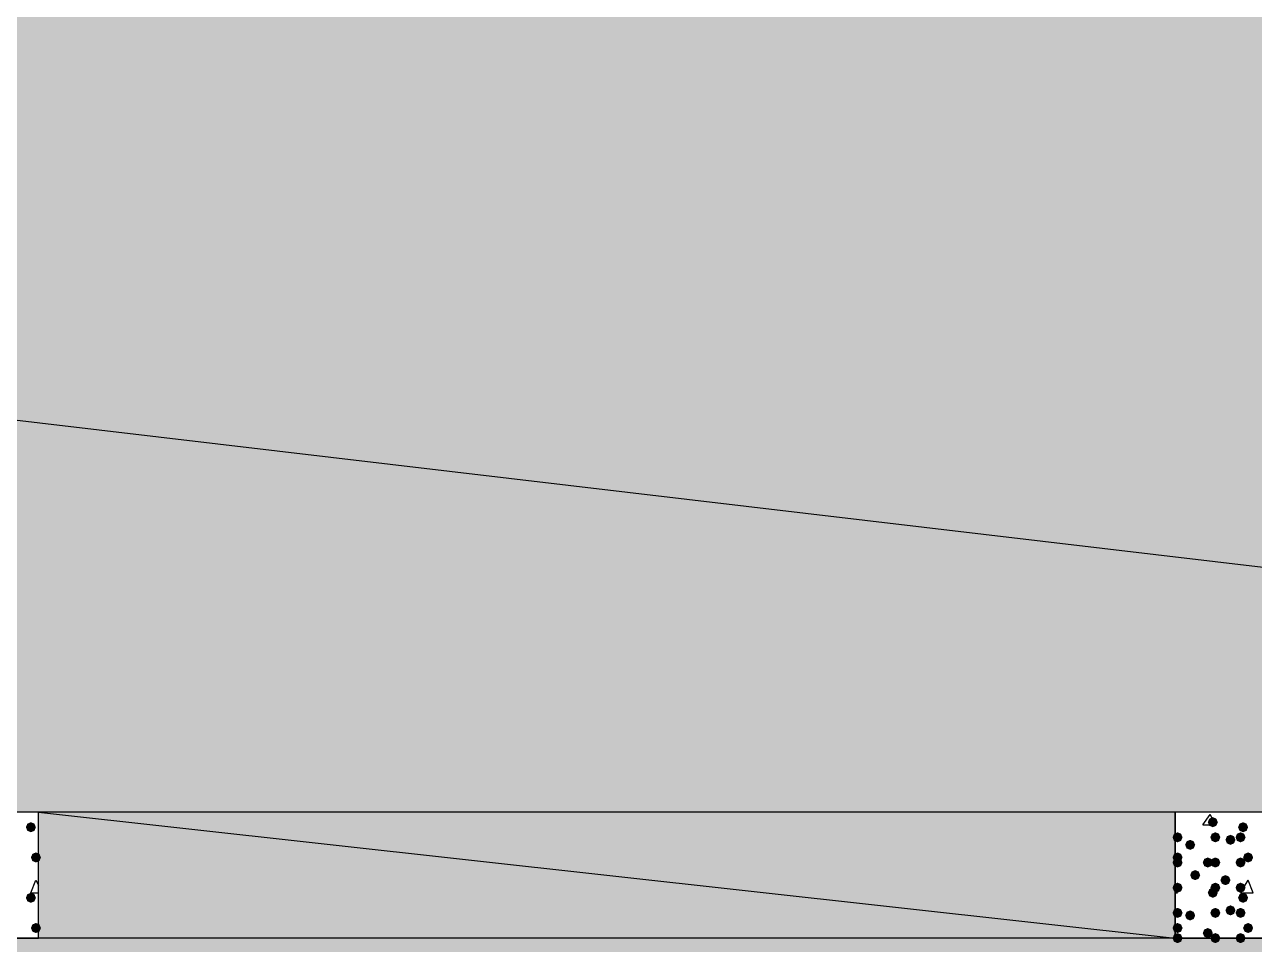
# Model space of a CAD drawing. Header units: millimetres. Extents: x 0 to 420, y 0 to 297.
# Drawn here: x 330.14 to 350.8, y 105.64 to 121.09 of the extents above; entities that cross this region are included whole.
import ezdxf

# ---------------------------------------------------------------- set-up
doc = ezdxf.new("R2010")
doc.units = ezdxf.units.MM
doc.layers.get('0').update_dxf_attribs({"linetype": 'CONTINUOUS'})

msp = doc.modelspace()

# ---------------------------------------------------------------- hatches: boundary and pattern name
at = {"true_color": 0x000008}
h = msp.add_hatch(color=0, dxfattribs=at)
h.paths.add_polyline_path([(385.826, 126.915333), (224.409, 126.915333), (385.826, 107.865333)], flags=0)
h.paths.add_polyline_path([(224.409, 126.915333), (385.826, 107.865333), (224.409, 107.865333)], flags=0)
h = msp.add_hatch(color=0, dxfattribs=at)
h.paths.add_polyline_path([(349.461667, 107.865333), (330.369333, 107.865333), (349.461667, 105.748667)], flags=0)
h.paths.add_polyline_path([(330.369333, 107.865333), (349.461667, 105.748667), (330.369333, 105.748667)], flags=0)
at = {"true_color": 0x000007}
for points in [[(330.327, 107.611333), (330.302129, 107.551537), (330.242333, 107.526667), (330.182538, 107.551537), (330.157667, 107.611333), (330.182537, 107.671129), (330.242333, 107.696), (330.302129, 107.671129)], [(350.181333, 107.696), (350.156462, 107.636204), (350.096667, 107.611333), (350.036871, 107.636204), (350.012, 107.696), (350.036871, 107.755796), (350.096667, 107.780667), (350.156462, 107.755796)], [(350.689333, 107.611333), (350.664462, 107.551537), (350.604667, 107.526667), (350.544871, 107.551537), (350.52, 107.611333), (350.544871, 107.671129), (350.604667, 107.696), (350.664462, 107.671129)], [(349.588667, 107.442), (349.563796, 107.382204), (349.504, 107.357333), (349.444204, 107.382204), (349.419333, 107.442), (349.444204, 107.501796), (349.504, 107.526667), (349.563796, 107.501796)], [(350.223667, 107.442), (350.198796, 107.382204), (350.139, 107.357333), (350.079204, 107.382204), (350.054333, 107.442), (350.079204, 107.501796), (350.139, 107.526667), (350.198796, 107.501796)], [(350.477667, 107.399667), (350.452796, 107.339871), (350.393, 107.315), (350.333204, 107.339871), (350.308333, 107.399667), (350.333204, 107.459462), (350.393, 107.484333), (350.452796, 107.459463)], [(350.647, 107.442), (350.622129, 107.382204), (350.562333, 107.357333), (350.502538, 107.382204), (350.477667, 107.442), (350.502537, 107.501796), (350.562333, 107.526667), (350.622129, 107.501796)], [(349.800333, 107.315), (349.775463, 107.255204), (349.715667, 107.230333), (349.655871, 107.255204), (349.631, 107.315), (349.655871, 107.374796), (349.715667, 107.399667), (349.775462, 107.374796)], [(330.411667, 107.103333), (330.386796, 107.043538), (330.327, 107.018667), (330.267204, 107.043538), (330.242333, 107.103333), (330.267204, 107.163129), (330.327, 107.188), (330.386796, 107.163129)], [(349.588667, 107.103333), (349.563796, 107.043538), (349.504, 107.018667), (349.444204, 107.043538), (349.419333, 107.103333), (349.444204, 107.163129), (349.504, 107.188), (349.563796, 107.163129)], [(349.588667, 107.018667), (349.563796, 106.958871), (349.504, 106.934), (349.444204, 106.958871), (349.419333, 107.018667), (349.444204, 107.078462), (349.504, 107.103333), (349.563796, 107.078463)], [(350.096667, 107.018667), (350.071796, 106.958871), (350.012, 106.934), (349.952204, 106.958871), (349.927333, 107.018667), (349.952204, 107.078462), (350.012, 107.103333), (350.071796, 107.078463)], [(350.223667, 107.018667), (350.198796, 106.958871), (350.139, 106.934), (350.079204, 106.958871), (350.054333, 107.018667), (350.079204, 107.078462), (350.139, 107.103333), (350.198796, 107.078463)], [(350.647, 107.018667), (350.622129, 106.958871), (350.562333, 106.934), (350.502538, 106.958871), (350.477667, 107.018667), (350.502537, 107.078462), (350.562333, 107.103333), (350.622129, 107.078463)], [(350.774, 107.103333), (350.749129, 107.043538), (350.689333, 107.018667), (350.629537, 107.043538), (350.604667, 107.103333), (350.629537, 107.163129), (350.689333, 107.188), (350.749129, 107.163129)], [(349.885, 106.807), (349.860129, 106.747204), (349.800333, 106.722333), (349.740538, 106.747204), (349.715667, 106.807), (349.740537, 106.866796), (349.800333, 106.891667), (349.860129, 106.866796)], [(350.393, 106.722333), (350.368129, 106.662537), (350.308333, 106.637667), (350.248538, 106.662537), (350.223667, 106.722333), (350.248537, 106.782129), (350.308333, 106.807), (350.368129, 106.782129)], [(349.588667, 106.595333), (349.563796, 106.535538), (349.504, 106.510667), (349.444204, 106.535538), (349.419333, 106.595333), (349.444204, 106.655129), (349.504, 106.68), (349.563796, 106.655129)], [(350.223667, 106.595333), (350.198796, 106.535538), (350.139, 106.510667), (350.079204, 106.535538), (350.054333, 106.595333), (350.079204, 106.655129), (350.139, 106.68), (350.198796, 106.655129)], [(350.647, 106.595333), (350.622129, 106.535538), (350.562333, 106.510667), (350.502538, 106.535538), (350.477667, 106.595333), (350.502537, 106.655129), (350.562333, 106.68), (350.622129, 106.655129)], [(330.327, 106.426), (330.302129, 106.366204), (330.242333, 106.341333), (330.182538, 106.366204), (330.157667, 106.426), (330.182537, 106.485796), (330.242333, 106.510667), (330.302129, 106.485796)], [(350.181333, 106.510667), (350.156462, 106.450871), (350.096667, 106.426), (350.036871, 106.450871), (350.012, 106.510667), (350.036871, 106.570462), (350.096667, 106.595333), (350.156462, 106.570463)], [(350.689333, 106.426), (350.664462, 106.366204), (350.604667, 106.341333), (350.544871, 106.366204), (350.52, 106.426), (350.544871, 106.485796), (350.604667, 106.510667), (350.664462, 106.485796)], [(349.588667, 106.172), (349.563796, 106.112204), (349.504, 106.087333), (349.444204, 106.112204), (349.419333, 106.172), (349.444204, 106.231796), (349.504, 106.256667), (349.563796, 106.231796)], [(349.800333, 106.129667), (349.775463, 106.069871), (349.715667, 106.045), (349.655871, 106.069871), (349.631, 106.129667), (349.655871, 106.189462), (349.715667, 106.214333), (349.775462, 106.189463)], [(350.223667, 106.172), (350.198796, 106.112204), (350.139, 106.087333), (350.079204, 106.112204), (350.054333, 106.172), (350.079204, 106.231796), (350.139, 106.256667), (350.198796, 106.231796)], [(350.477667, 106.214333), (350.452796, 106.154537), (350.393, 106.129667), (350.333204, 106.154537), (350.308333, 106.214333), (350.333204, 106.274129), (350.393, 106.299), (350.452796, 106.274129)], [(350.647, 106.172), (350.622129, 106.112204), (350.562333, 106.087333), (350.502538, 106.112204), (350.477667, 106.172), (350.502537, 106.231796), (350.562333, 106.256667), (350.622129, 106.231796)], [(330.411667, 105.918), (330.386796, 105.858204), (330.327, 105.833333), (330.267204, 105.858204), (330.242333, 105.918), (330.267204, 105.977796), (330.327, 106.002667), (330.386796, 105.977796)], [(349.588667, 105.918), (349.563796, 105.858204), (349.504, 105.833333), (349.444204, 105.858204), (349.419333, 105.918), (349.444204, 105.977796), (349.504, 106.002667), (349.563796, 105.977796)], [(350.774, 105.918), (350.749129, 105.858204), (350.689333, 105.833333), (350.629537, 105.858204), (350.604667, 105.918), (350.629537, 105.977796), (350.689333, 106.002667), (350.749129, 105.977796)], [(349.588667, 105.748667), (349.563796, 105.688871), (349.504, 105.664), (349.444204, 105.688871), (349.419333, 105.748667), (349.444204, 105.808462), (349.504, 105.833333), (349.563796, 105.808463)], [(350.096667, 105.833333), (350.071796, 105.773538), (350.012, 105.748667), (349.952204, 105.773538), (349.927333, 105.833333), (349.952204, 105.893129), (350.012, 105.918), (350.071796, 105.893129)], [(350.223667, 105.748667), (350.198796, 105.688871), (350.139, 105.664), (350.079204, 105.688871), (350.054333, 105.748667), (350.079204, 105.808462), (350.139, 105.833333), (350.198796, 105.808463)], [(350.647, 105.748667), (350.622129, 105.688871), (350.562333, 105.664), (350.502538, 105.688871), (350.477667, 105.748667), (350.502537, 105.808462), (350.562333, 105.833333), (350.622129, 105.808463)]]:
    msp.add_hatch(color=0, dxfattribs=at).paths.add_polyline_path(points, flags=0)
at = {"true_color": 0x000008}
h = msp.add_hatch(color=0, dxfattribs=at)
h.paths.add_polyline_path([(385.826, 105.748667), (39.708667, 105.748667), (385.826, 86.656333)], flags=0)
h.paths.add_polyline_path([(39.708667, 105.748667), (385.826, 86.656333), (39.708667, 86.656333)], flags=0)

# ---------------------------------------------------------------- linework, layer by layer
at = {"color": 0, "true_color": 0x000008}
for points in [[(385.826, 126.915333), (224.409, 126.915333), (385.826, 107.865333)], [(224.409, 126.915333), (385.826, 107.865333), (224.409, 107.865333)], [(349.461667, 107.865333), (330.369333, 107.865333), (349.461667, 105.748667)], [(330.369333, 107.865333), (349.461667, 105.748667), (330.369333, 105.748667)], [(385.826, 105.748667), (39.708667, 105.748667), (385.826, 86.656333)]]:
    msp.add_lwpolyline(points, close=True, dxfattribs=at)
at = {"color": 0, "true_color": 0x000007}
for points in [[(328.252667, 107.865333), (328.252667, 105.748667), (330.369333, 105.748667), (330.369333, 107.865333)], [(349.461667, 107.865333), (349.461667, 105.748667), (351.578333, 105.748667), (351.578333, 107.865333)]]:
    msp.add_lwpolyline(points, close=True, dxfattribs=at)
for points in [[(349.927333, 107.653667), (350.054333, 107.823)], [(349.927333, 107.653667), (350.139, 107.653667)], [(350.139, 107.653667), (350.054333, 107.823)], [(330.242333, 106.510667), (330.327, 106.722333), (330.369333, 106.637667)], [(349.504, 106.510667), (349.461667, 106.637667)], [(350.562333, 106.510667), (350.689333, 106.722333)], [(350.774, 106.510667), (350.689333, 106.722333)], [(330.242333, 106.510667), (330.369333, 106.510667)], [(349.461667, 106.510667), (349.504, 106.510667)], [(350.562333, 106.510667), (350.774, 106.510667)]]:
    msp.add_lwpolyline(points, dxfattribs=at)

doc.saveas('drawing.dxf')
